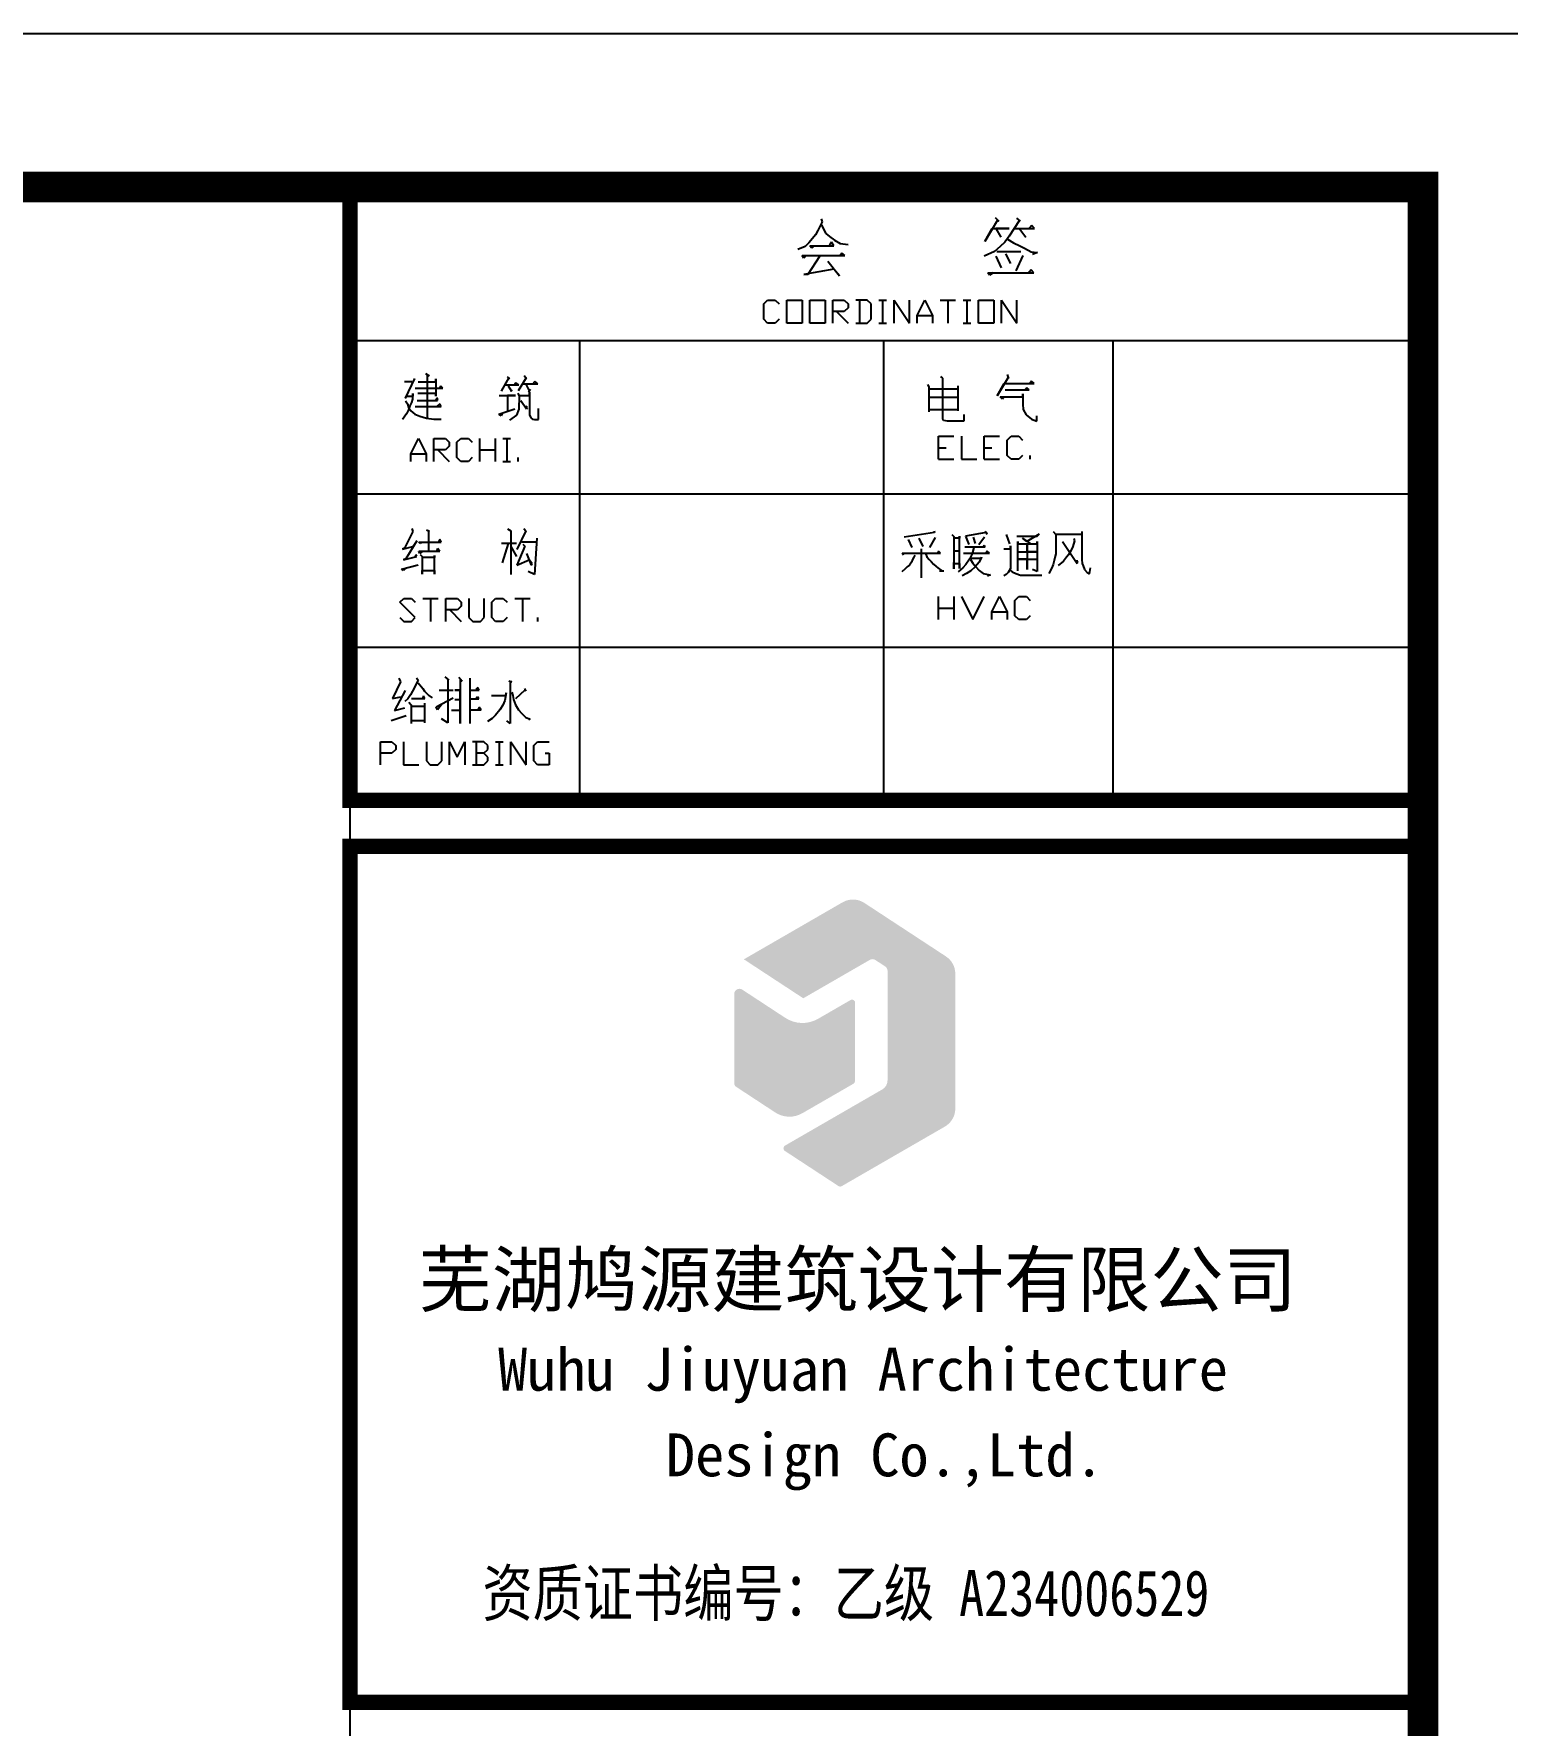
# Model space of a CAD drawing. Extents: x 39624947 to 39626627, y 3418539 to 3418836.
# Drawn here: x 39626156.5 to 39626204.6, y 3418781.1 to 3418836.2 of the extents above; entities that cross this region are included whole.
import ezdxf

# ---------------------------------------------------------------- set-up
doc = ezdxf.new("R2010")
doc.units = 0
doc.layers.get('0').update_dxf_attribs({"linetype": 'CONTINUOUS'})
doc.layers.add('PUB_TITLE', color=4, linetype='CONTINUOUS')
doc.styles.add('-宋体', font='', dxfattribs={"width": 0.8})
doc.styles.add('图签2', font='', dxfattribs={"height": 1000})
doc.styles.add('宋体', font='')
doc.styles.get('-宋体').set_extended_font_data('SimSun')
doc.styles.get('图签2').set_extended_font_data('SimSun')
doc.styles.get('宋体').set_extended_font_data('SimSun')

# ---------------------------------------------------------------- blocks, each defined once
blk = doc.blocks.new('WQEQWEDASDSA')
at = {"layer": 'PUB_TITLE'}
h = blk.add_hatch(color=256, dxfattribs=at)
edge = h.paths.add_edge_path()
edge.add_ellipse((2006.9, -2565.7), major_axis=(-48.1, 48.1), ratio=1, start_angle=225, end_angle=281.7429)
edge.add_line((2044.1, -2508.9), (1778.4, -2334.6))
edge.add_ellipse((1741.1, -2391.4), major_axis=(-48.1, 48.1), ratio=1, start_angle=-78.2571, end_angle=-15)
edge.add_line((1707.1, -2332.6), (1385.2, -2518.4))
edge.add_line((1385.2, -2518.4), (1579, -2645.5))
edge.add_line((1579, -2645.5), (1796.3, -2520.1))
edge.add_ellipse((1804.8, -2534.8), major_axis=(12, 12), ratio=1, start_angle=371.7429, end_angle=435, ccw=False)
edge.add_line((1814.1, -2520.6), (1846.2, -2541.6))
edge.add_ellipse((1836.9, -2555.8), major_axis=(12, 12), ratio=1, start_angle=315, end_angle=371.7429, ccw=False)
edge.add_line((1853.8, -2555.8), (1853.8, -2913.3))
edge.add_ellipse((1819.9, -2913.3), major_axis=(-24, 24), ratio=1, start_angle=165, end_angle=225, ccw=False)
edge.add_line((1836.9, -2942.7), (1519.5, -3125.9))
edge.add_ellipse((1524.6, -3134.8), major_axis=(-7.21, 7.21), ratio=1, start_angle=-15, end_angle=101.7429)
edge.add_line((1519, -3143.3), (1693.8, -3257.9))
edge.add_ellipse((1699.3, -3249.4), major_axis=(7.21, 7.21), ratio=1, start_angle=191.7429, end_angle=255)
edge.add_line((1704.4, -3258.2), (2040.9, -3064))
edge.add_ellipse((2006.9, -3005.1), major_axis=(48.1, 48.1), ratio=1, start_angle=255, end_angle=315)
edge.add_line((2074.8, -3005.1), (2074.8, -2565.7))
h = blk.add_hatch(color=256, dxfattribs=at)
edge = h.paths.add_edge_path()
edge.add_ellipse((1367.7, -2922.5), major_axis=(9.91, 9.91), ratio=1, start_angle=135, end_angle=191.7429)
edge.add_line((1360, -2934.2), (1487.7, -3018))
edge.add_ellipse((1533.8, -2947.7), major_axis=(-59.4, 59.4), ratio=1, start_angle=101.7429, end_angle=165)
edge.add_line((1575.8, -3020.5), (1741.2, -2925))
edge.add_ellipse((1734.2, -2912.9), major_axis=(-9.91, 9.91), ratio=1, start_angle=165, end_angle=225)
edge.add_line((1748.2, -2912.9), (1748.2, -2660.2))
edge.add_ellipse((1738, -2660.2), major_axis=(7.21, 7.21), ratio=1, start_angle=315, end_angle=435)
edge.add_line((1732.9, -2651.4), (1627.3, -2712.4))
edge.add_ellipse((1576.3, -2624.1), major_axis=(-72.1, 72.1), ratio=1, start_angle=101.7429, end_angle=165, ccw=False)
edge.add_line((1520.4, -2709.3), (1380, -2617.3))
edge.add_ellipse((1370.7, -2631.5), major_axis=(12, 12), ratio=1, start_angle=11.7429, end_angle=134.9486)
edge.add_line((1353.7, -2631.5), (1353.7, -2922.5))
for p, q in [((3600.2, 0), (100.2, 0)), ((100.2, 0), (100.2, -2000)), ((3600.2, -28700, 3.4), (3600.2, 0, 3.4)), ((3600.2, -2000), (3600.2, 0)), ((3600.2, -28700), (3600.2, 0)), ((1636.9, -103.4), (1640.9, -113.4)), ((2212.9, -107.4), (2170.9, -177.4)), ((2204.9, -99.4), (2216.9, -111.4)), ((2216.9, -111.4), (2212.9, -107.4)), ((2282.9, -109.4), (2250.9, -159.4)), ((2274.9, -101.4), (2286.9, -111.4)), ((2286.9, -111.4), (2282.9, -109.4)), ((1618.9, -155.4), (1608.9, -167.4)), ((1626.9, -141.4), (1618.9, -155.4)), ((1640.9, -113.4), (1626.9, -141.4)), ((1638.9, -123.4), (1644.9, -137.4)), ((1644.9, -137.4), (1652.9, -151.4)), ((1652.9, -151.4), (1664.9, -161.4)), ((1664.9, -161.4), (1680.9, -173.4)), ((2170.9, -177.4), (2194.9, -135.4)), ((2194.9, -135.4), (2250.9, -135.4)), ((2206.9, -135.4), (2222.9, -163.4)), ((2250.9, -135.4), (2206.9, -135.4)), ((2250.9, -159.4), (2236.9, -179.4)), ((2268.9, -135.4), (2332.9, -135.4)), ((2284.9, -137.4), (2304.9, -163.4)), ((2324.9, -125.4), (2316.9, -133.4)), ((2332.9, -135.4), (2324.9, -125.4)), ((1584.9, -193.4), (1560.9, -203.4)), ((1596.9, -181.4), (1584.9, -193.4)), ((1608.9, -167.4), (1596.9, -181.4)), ((1600.9, -191.4), (1678.9, -191.4)), ((1606.9, -199.4), (1600.9, -191.4)), ((1614.9, -191.4), (1606.9, -199.4)), ((1670.9, -179.4), (1664.9, -189.4)), ((1678.9, -191.4), (1670.9, -179.4)), ((1680.9, -173.4), (1698.9, -183.4)), ((1698.9, -183.4), (1724.9, -187.4)), ((1704.9, -215.4), (1698.9, -223.4)), ((1714.9, -223.4), (1704.9, -215.4)), ((2202.9, -209.4), (2168.9, -225.4)), ((2220.9, -193.4), (2202.9, -209.4)), ((2210.9, -209.4), (2288.9, -209.4)), ((2236.9, -179.4), (2220.9, -193.4)), ((2238.9, -217.4), (2254.9, -249.4)), ((2244.9, -169.4), (2264.9, -181.4)), ((2264.9, -181.4), (2284.9, -191.4)), ((2284.9, -191.4), (2300.9, -199.4)), ((2300.9, -199.4), (2322.9, -211.4)), ((2322.9, -211.4), (2342.9, -213.4)), ((2342.9, -213.4), (2326.9, -219.4)), ((1574.9, -223.4), (1714.9, -223.4)), ((1580.9, -231.4), (1574.9, -223.4)), ((1588.9, -223.4), (1580.9, -231.4)), ((1678.9, -267.4), (1580.9, -285.4)), ((1594.9, -283.4), (1632.9, -225.4)), ((1658.9, -241.4), (1696.9, -289.4)), ((1696.9, -289.4), (1678.9, -267.4)), ((2206.9, -225.4), (2224.9, -263.4)), ((2294.9, -223.4), (2272.9, -273.4)), ((2322.9, -269.4), (2312.9, -281.4)), ((2330.9, -279.4), (2322.9, -269.4)), ((1580.9, -285.4), (1594.9, -283.4)), ((2186.9, -287.4), (2180.9, -279.4)), ((2180.9, -279.4), (2330.9, -279.4)), ((2198.9, -279.4), (2186.9, -287.4)), ((1450.3, -380.6), (1462.8, -368.1)), ((1450.3, -430.6), (1450.3, -380.6)), ((1462.8, -368.1), (1487.8, -368.1)), ((1487.8, -368.1), (1500.3, -380.6)), ((1525.3, -368.1), (1575.3, -368.1)), ((1525.3, -443.1), (1525.3, -368.1)), ((1575.3, -368.1), (1575.3, -443.1)), ((1600.3, -368.1), (1650.3, -368.1)), ((1600.3, -443.1), (1600.3, -368.1)), ((1650.3, -368.1), (1650.3, -443.1)), ((1675.3, -368.1), (1712.8, -368.1)), ((1675.3, -443.1), (1675.3, -368.1)), ((1712.8, -368.1), (1725.3, -380.6)), ((1725.3, -380.6), (1725.3, -393.1)), ((1787.8, -368.1), (1750.3, -368.1)), ((1762.8, -368.1), (1762.8, -443.1)), ((1800.3, -380.6), (1787.8, -368.1)), ((1800.3, -430.6), (1800.3, -380.6)), ((1825.3, -368.1), (1850.3, -368.1)), ((1837.8, -368.1), (1837.8, -443.1)), ((1875.3, -368.1), (1925.3, -443.1)), ((1875.3, -443.1), (1875.3, -368.1)), ((1925.3, -443.1), (1925.3, -368.1)), ((1950.3, -418.1), (1975.3, -368.1)), ((1975.3, -368.1), (2000.3, -418.1)), ((2025.3, -368.1), (2075.3, -368.1)), ((2050.3, -368.1), (2050.3, -443.1)), ((2100.3, -368.1), (2125.3, -368.1)), ((2112.8, -368.1), (2112.8, -443.1)), ((2150.3, -368.1), (2200.3, -368.1)), ((2150.3, -443.1), (2150.3, -368.1)), ((2200.3, -368.1), (2200.3, -443.1)), ((2225.3, -368.1), (2275.3, -443.1)), ((2225.3, -443.1), (2225.3, -368.1)), ((2275.3, -443.1), (2275.3, -368.1)), ((1462.8, -443.1), (1450.3, -430.6)), ((1500.3, -430.6), (1487.8, -443.1)), ((1712.8, -405.6), (1675.3, -405.6)), ((1687.8, -405.6), (1725.3, -443.1)), ((1725.3, -393.1), (1712.8, -405.6)), ((1787.8, -443.1), (1800.3, -430.6)), ((1950.3, -418.1), (2000.3, -418.1)), ((1950.3, -443.1), (1950.3, -418.1)), ((2000.3, -418.1), (2000.3, -443.1)), ((1487.8, -443.1), (1462.8, -443.1)), ((1575.3, -443.1), (1525.3, -443.1)), ((1650.3, -443.1), (1600.3, -443.1)), ((1750.3, -443.1), (1787.8, -443.1)), ((1825.3, -443.1), (1850.3, -443.1)), ((2100.3, -443.1), (2125.3, -443.1)), ((2200.3, -443.1), (2150.3, -443.1)), ((100.2, -500), (3600.2, -500)), ((849.1, -500), (849.1, -1986.1)), ((1840.8, -500), (1840.8, -1986.1)), ((2589, -500), (2589, -1986.1)), ((278.2, -633.4), (302.2, -633.4)), ((310.2, -623.8), (279.8, -687.8)), ((313.4, -655.8), (403, -655.8)), ((323, -635), (380.6, -635)), ((347, -607.8), (358.2, -615.8)), ((351.8, -612.6), (351.8, -751.8)), ((358.2, -615.8), (351.8, -612.6)), ((380.6, -625.4), (380.6, -681.4)), ((380.6, -635), (380.6, -625.4)), ((396.6, -649.4), (391.8, -655.8)), ((403, -655.8), (396.6, -649.4)), ((619, -620.6), (593.4, -665.4)), ((607.8, -644.6), (651, -644.6)), ((612.6, -617.4), (620.6, -625.4)), ((615.8, -647.8), (627, -665.4)), ((620.6, -625.4), (619, -620.6)), ((627, -660.6), (625.4, -667)), ((627, -665.4), (627, -660.6)), ((641.4, -638.2), (636.6, -644.6)), ((651, -644.6), (641.4, -638.2)), ((675, -622.2), (649.4, -663.8)), ((663.8, -641.4), (713.4, -641.4)), ((668.6, -614.2), (676.6, -623.8)), ((673.4, -643), (684.6, -663.8)), ((676.6, -623.8), (675, -622.2)), ((687.8, -659), (683, -668.6)), ((684.6, -663.8), (687.8, -659)), ((703.8, -633.4), (697.4, -639.8)), ((713.4, -641.4), (703.8, -633.4)), ((1983.9, -643.5), (1988.7, -651.5)), ((1988.7, -651.5), (1988.7, -733.1)), ((1990.3, -657.9), (2081.5, -657.9)), ((2027.1, -617.9), (2033.5, -622.7)), ((2033.5, -622.7), (2033.5, -755.5)), ((2083.1, -648.3), (2083.1, -729.9)), ((2246.9, -621.1), (2211.7, -680.3)), ((2211.7, -680.3), (2234.1, -640.3)), ((2234.1, -640.3), (2331.7, -640.3)), ((2237.3, -661.1), (2315.7, -661.1)), ((2243.7, -611.5), (2248.5, -624.3)), ((2248.5, -624.3), (2246.9, -621.1)), ((2307.7, -654.7), (2301.3, -662.7)), ((2315.7, -661.1), (2307.7, -654.7)), ((2323.7, -632.3), (2317.3, -641.9)), ((2331.7, -640.3), (2323.7, -632.3)), ((279.8, -687.8), (286.2, -681.4)), ((281.4, -697.4), (287.8, -707)), ((286.2, -681.4), (305.4, -681.4)), ((287.8, -707), (291, -718.2)), ((295.8, -713.4), (291, -726.2)), ((300.6, -702.2), (295.8, -713.4)), ((303.8, -691), (300.6, -702.2)), ((305.4, -673.4), (303.8, -691)), ((305.4, -681.4), (305.4, -673.4)), ((313.4, -715), (398.2, -715)), ((319.8, -695.8), (385.4, -695.8)), ((380.6, -673.4), (321.4, -673.4)), ((383.8, -689.4), (379, -694.2)), ((380.6, -681.4), (380.6, -673.4)), ((387, -694.2), (383.8, -687.8)), ((385.4, -687.8), (383.8, -689.4)), ((393.4, -707), (383.8, -715)), ((385.4, -695.8), (385.4, -687.8)), ((398.2, -715), (393.4, -707)), ((587, -679.8), (639.8, -679.8)), ((614.2, -679.8), (614.2, -732.6)), ((639.8, -679.8), (614.2, -679.8)), ((647.8, -671.8), (652.6, -681.4)), ((652.6, -681.4), (651, -724.6)), ((655.8, -679.8), (686.2, -679.8)), ((657.4, -695.8), (676.6, -723)), ((679.8, -718.2), (673.4, -715)), ((686.2, -668.6), (686.2, -743.8)), ((686.2, -679.8), (686.2, -668.6)), ((1990.3, -685.1), (2081.5, -685.1)), ((2221.3, -683.5), (2294.9, -683.5)), ((2229.3, -691.5), (2221.3, -683.5)), ((2234.1, -683.5), (2229.3, -691.5)), ((2294.9, -673.9), (2294.9, -693.1)), ((2294.9, -683.5), (2294.9, -673.9)), ((2294.9, -693.1), (2294.9, -707.5)), ((2294.9, -707.5), (2296.5, -725.1)), ((284.6, -739), (271.8, -758.2)), ((291, -726.2), (284.6, -739)), ((291, -718.2), (299, -729.4)), ((299, -729.4), (311.8, -740.6)), ((311.8, -740.6), (327.8, -747)), ((327.8, -747), (350.2, -753.4)), ((350.2, -753.4), (374.2, -756.6)), ((374.2, -756.6), (398.2, -756.6)), ((585.4, -740.6), (638.2, -723)), ((593.4, -745.4), (585.4, -740.6)), ((596.6, -739), (593.4, -745.4)), ((643, -743.8), (620.6, -759.8)), ((651, -724.6), (643, -743.8)), ((676.6, -723), (679.8, -718.2)), ((686.2, -743.8), (691, -753.4)), ((691, -753.4), (695.8, -756.6)), ((695.8, -756.6), (702.2, -758.2)), ((702.2, -758.2), (715, -758.2)), ((715, -758.2), (715, -721.4)), ((1991.9, -725.1), (2081.5, -725.1)), ((2033.5, -755.5), (2036.7, -760.3)), ((2036.7, -760.3), (2047.9, -761.9)), ((2047.9, -761.9), (2103.9, -761.9)), ((2103.9, -761.9), (2103.9, -741.1)), ((2296.5, -725.1), (2306.1, -742.7)), ((2306.1, -742.7), (2323.7, -757.1)), ((2323.7, -757.1), (2341.3, -763.5)), ((2341.3, -763.5), (2341.3, -745.9)), ((299, -869.6), (324, -819.6)), ((324, -819.6), (349, -869.6)), ((374, -819.6), (411.5, -819.6)), ((374, -894.6), (374, -819.6)), ((411.5, -819.6), (424, -832.1)), ((449, -832.1), (461.5, -819.6)), ((461.5, -819.6), (486.5, -819.6)), ((486.5, -819.6), (499, -832.1)), ((524, -894.6), (524, -819.6)), ((574, -819.6), (574, -894.6)), ((599, -819.6), (624, -819.6)), ((611.5, -819.6), (611.5, -894.6)), ((2019.6, -812.7), (2069.6, -812.7)), ((2019.6, -887.7), (2019.6, -812.7)), ((2094.6, -812.7), (2094.6, -887.7)), ((2169.6, -812.7), (2219.6, -812.7)), ((2169.6, -887.7), (2169.6, -812.7)), ((2244.6, -825.2), (2257.1, -812.7)), ((2244.6, -875.2), (2244.6, -825.2)), ((2257.1, -812.7), (2282.1, -812.7)), ((2282.1, -812.7), (2294.6, -825.2)), ((299, -869.6), (349, -869.6)), ((299, -894.6), (299, -869.6)), ((349, -869.6), (349, -894.6)), ((411.5, -857.1), (374, -857.1)), ((386.5, -857.1), (424, -894.6)), ((424, -844.6), (411.5, -857.1)), ((424, -832.1), (424, -844.6)), ((449, -882.1), (449, -832.1)), ((461.5, -894.6), (449, -882.1)), ((499, -882.1), (486.5, -894.6)), ((524, -857.1), (574, -857.1)), ((649, -894.6), (649, -882.1)), ((2019.6, -850.2), (2044.6, -850.2)), ((2169.6, -850.2), (2194.6, -850.2)), ((2257.1, -887.7), (2244.6, -875.2)), ((2294.6, -875.2), (2282.1, -887.7)), ((2319.6, -887.7), (2319.6, -875.2)), ((486.5, -894.6), (461.5, -894.6)), ((599, -894.6), (624, -894.6)), ((2019.6, -887.7), (2069.6, -887.7)), ((2094.6, -887.7), (2144.6, -887.7)), ((2169.6, -887.7), (2219.6, -887.7)), ((2282.1, -887.7), (2257.1, -887.7)), ((100.2, -1000), (3600.2, -1000)), ((305.4, -1122.7), (278.2, -1177.1)), ((318.2, -1153.1), (283, -1212.3)), ((302.2, -1113.1), (305.4, -1122.7)), ((305.4, -1172.3), (318.2, -1153.1)), ((324.6, -1157.9), (398.2, -1157.9)), ((329.4, -1162.7), (324.6, -1157.9)), ((334.2, -1157.9), (329.4, -1162.7)), ((350.2, -1117.9), (359.8, -1122.7)), ((356.6, -1119.5), (356.6, -1185.1)), ((359.8, -1122.7), (356.6, -1119.5)), ((393.4, -1148.3), (388.6, -1156.3)), ((398.2, -1157.9), (393.4, -1148.3)), ((614.2, -1114.7), (625.4, -1121.1)), ((625.4, -1121.1), (625.4, -1263.5)), ((673.4, -1121.1), (644.6, -1181.9)), ((660.6, -1156.3), (708.6, -1156.3)), ((667, -1113.1), (673.4, -1121.1)), ((710.2, -1145.1), (702.2, -1263.5)), ((2007.2, -1126.8), (1908, -1141.2)), ((1920.8, -1149.2), (1933.6, -1174.8)), ((1956, -1144.4), (1968.8, -1171.6)), ((2008.8, -1142.8), (1991.2, -1174.8)), ((2005.6, -1120.4), (2007.2, -1126.8)), ((2063.2, -1133.2), (2069.6, -1139.6)), ((2069.6, -1139.6), (2069.6, -1245.2)), ((2088.8, -1144.4), (2069.6, -1144.4)), ((2088.8, -1138), (2088.8, -1144.4)), ((2088.8, -1243.6), (2088.8, -1138)), ((2175.2, -1126.8), (2108, -1138)), ((2108, -1138), (2119.2, -1165.2)), ((2133.6, -1141.2), (2140, -1162)), ((2170.4, -1141.2), (2151.2, -1166.8)), ((2172, -1122), (2178.4, -1131.6)), ((2178.4, -1131.6), (2175.2, -1126.8)), ((2240.8, -1133.2), (2252, -1163.6)), ((2276, -1138), (2341.6, -1138)), ((2279.2, -1155.6), (2279.2, -1163.6)), ((2279.2, -1251.6), (2279.2, -1155.6)), ((2293.6, -1144.4), (2319.2, -1162)), ((2308, -1155.6), (2293.6, -1144.4)), ((2348, -1131.6), (2308, -1155.6)), ((2341.6, -1138), (2348, -1131.6)), ((2341.6, -1155.6), (2341.6, -1248.4)), ((2341.6, -1163.6), (2341.6, -1155.6)), ((2394.4, -1123.6), (2402.4, -1133.2)), ((2402.4, -1133.2), (2402.4, -1195.6)), ((2404, -1131.6), (2485.6, -1131.6)), ((2424.8, -1155.6), (2472.8, -1227.6)), ((2463.2, -1154), (2458.4, -1171.6)), ((2461.6, -1146), (2463.2, -1154)), ((2487.2, -1123.6), (2487.2, -1214.8)), ((271.8, -1180.3), (305.4, -1172.3)), ((278.2, -1177.1), (271.8, -1180.3)), ((275, -1215.5), (318.2, -1204.3)), ((283, -1212.3), (275, -1215.5)), ((315, -1199.5), (313.4, -1205.9)), ((318.2, -1204.3), (315, -1199.5)), ((324.6, -1186.7), (393.4, -1186.7)), ((327.8, -1194.7), (324.6, -1186.7)), ((334.2, -1189.9), (327.8, -1194.7)), ((329.4, -1197.9), (335.8, -1204.3)), ((335.8, -1204.3), (335.8, -1261.9)), ((375.8, -1207.5), (335.8, -1207.5)), ((375.8, -1201.1), (375.8, -1207.5)), ((375.8, -1261.9), (375.8, -1201.1)), ((385.4, -1178.7), (383.8, -1185.1)), ((393.4, -1186.7), (385.4, -1178.7)), ((595, -1161.1), (643, -1161.1)), ((615.8, -1162.7), (596.6, -1225.1)), ((625.4, -1172.3), (643, -1204.3)), ((670.2, -1170.7), (644.6, -1233.1)), ((663.8, -1164.3), (670.2, -1170.7)), ((676.6, -1194.7), (691, -1233.1)), ((1901.6, -1194), (2026.4, -1194)), ((1906.4, -1200.4), (1901.6, -1194)), ((1940, -1206.8), (1935.2, -1214.8)), ((1943.2, -1200.4), (1940, -1206.8)), ((1964, -1179.6), (1964, -1274)), ((1978.4, -1197.2), (1981.6, -1205.2)), ((1981.6, -1205.2), (1989.6, -1214.8)), ((2020, -1187.6), (2015.2, -1195.6)), ((2026.4, -1194), (2020, -1187.6)), ((2068, -1186), (2090.4, -1186)), ((2101.6, -1194), (2186.4, -1194)), ((2106.4, -1173.2), (2172, -1173.2)), ((2120.8, -1213.2), (2109.6, -1230.8)), ((2130.4, -1195.6), (2120.8, -1213.2)), ((2125.6, -1210), (2160.8, -1210)), ((2135.2, -1174.8), (2130.4, -1195.6)), ((2160.8, -1206.8), (2152.8, -1222.8)), ((2160.8, -1210), (2160.8, -1206.8)), ((2168.8, -1168.4), (2165.6, -1173.2)), ((2172, -1173.2), (2168.8, -1168.4)), ((2178.4, -1187.6), (2173.6, -1195.6)), ((2186.4, -1194), (2178.4, -1187.6)), ((2232.8, -1179.6), (2255.2, -1179.6)), ((2255.2, -1170), (2255.2, -1243.6)), ((2255.2, -1179.6), (2255.2, -1170)), ((2279.2, -1163.6), (2341.6, -1163.6)), ((2280.8, -1213.2), (2341.6, -1213.2)), ((2309.6, -1213.2), (2280.8, -1213.2)), ((2282.4, -1189.2), (2341.6, -1189.2)), ((2309.6, -1166.8), (2309.6, -1246.8)), ((2309.6, -1189.2), (2309.6, -1166.8)), ((2341.6, -1189.2), (2309.6, -1189.2)), ((2309.6, -1246.8), (2309.6, -1213.2)), ((2399.2, -1208.4), (2397.6, -1218)), ((2402.4, -1195.6), (2399.2, -1208.4)), ((2437.6, -1206.8), (2428, -1219.6)), ((2444, -1198.8), (2437.6, -1206.8)), ((2452, -1186), (2444, -1198.8)), ((2458.4, -1171.6), (2452, -1186)), ((268.6, -1245.9), (323, -1231.5)), ((275, -1250.7), (268.6, -1245.9)), ((284.6, -1241.1), (275, -1250.7)), ((335.8, -1250.7), (375.8, -1250.7)), ((335.8, -1261.9), (335.8, -1250.7)), ((375.8, -1250.7), (375.8, -1261.9)), ((644.6, -1233.1), (684.6, -1215.5)), ((702.2, -1263.5), (681.4, -1253.9)), ((694.2, -1228.3), (686.2, -1217.1)), ((691, -1233.1), (694.2, -1228.3)), ((1911.2, -1245.2), (1900, -1254.8)), ((1917.6, -1238.8), (1911.2, -1245.2)), ((1925.6, -1232.4), (1917.6, -1238.8)), ((1932, -1222.8), (1925.6, -1232.4)), ((1935.2, -1214.8), (1932, -1222.8)), ((1989.6, -1214.8), (1996, -1221.2)), ((1996, -1221.2), (2004, -1229.2)), ((2004, -1229.2), (2012, -1237.2)), ((2012, -1237.2), (2018.4, -1242)), ((2018.4, -1242), (2029.6, -1250)), ((2023.2, -1251.6), (2037.6, -1251.6)), ((2066.4, -1227.6), (2088.8, -1227.6)), ((2069.6, -1227.6), (2066.4, -1227.6)), ((2069.6, -1245.2), (2069.6, -1227.6)), ((2100, -1242), (2084, -1254.8)), ((2088.8, -1227.6), (2088.8, -1243.6)), ((2111.2, -1259.6), (2096.8, -1267.6)), ((2109.6, -1230.8), (2100, -1242)), ((2125.6, -1251.6), (2111.2, -1259.6)), ((2124, -1214.8), (2132, -1226)), ((2140, -1238.8), (2125.6, -1251.6)), ((2132, -1226), (2141.6, -1238.8)), ((2152.8, -1222.8), (2140, -1238.8)), ((2141.6, -1238.8), (2152.8, -1250)), ((2152.8, -1250), (2165.6, -1259.6)), ((2165.6, -1259.6), (2188, -1264.4)), ((2189.6, -1264.4), (2180, -1269.2)), ((2188, -1264.4), (2189.6, -1264.4)), ((2240.8, -1262.8), (2232.8, -1267.6)), ((2247.2, -1256.4), (2240.8, -1262.8)), ((2255.2, -1243.6), (2247.2, -1256.4)), ((2255.2, -1250), (2260, -1254.8)), ((2260, -1254.8), (2272.8, -1259.6)), ((2272.8, -1259.6), (2287.2, -1266)), ((2287.2, -1266), (2357.6, -1266)), ((2341.6, -1253.2), (2327.2, -1246.8)), ((2341.6, -1248.4), (2341.6, -1253.2)), ((2389.6, -1242), (2380, -1259.6)), ((2394.4, -1230.8), (2389.6, -1242)), ((2397.6, -1218), (2394.4, -1230.8)), ((2428, -1219.6), (2410.4, -1234)), ((2474.4, -1219.6), (2468, -1219.6)), ((2472.8, -1227.6), (2474.4, -1219.6)), ((2487.2, -1214.8), (2488.8, -1227.6)), ((2488.8, -1227.6), (2492, -1235.6)), ((2492, -1235.6), (2496.8, -1246.8)), ((2496.8, -1246.8), (2504.8, -1256.4)), ((2504.8, -1256.4), (2512.8, -1261.2)), ((2512.8, -1261.2), (2516, -1242)), ((263, -1353.7), (275.5, -1341.2)), ((313, -1403.7), (263, -1353.7)), ((275.5, -1341.2), (300.5, -1341.2)), ((300.5, -1341.2), (313, -1353.7)), ((338, -1341.2), (388, -1341.2)), ((363, -1341.2), (363, -1416.2)), ((413, -1341.2), (450.5, -1341.2)), ((413, -1416.2), (413, -1341.2)), ((450.5, -1378.7), (413, -1378.7)), ((425.5, -1378.7), (463, -1416.2)), ((450.5, -1341.2), (463, -1353.7)), ((463, -1366.2), (450.5, -1378.7)), ((463, -1353.7), (463, -1366.2)), ((488, -1341.2), (488, -1403.7)), ((538, -1403.7), (538, -1341.2)), ((563, -1353.7), (575.5, -1341.2)), ((563, -1403.7), (563, -1353.7)), ((575.5, -1341.2), (600.5, -1341.2)), ((600.5, -1341.2), (613, -1353.7)), ((638, -1341.2), (688, -1341.2)), ((663, -1341.2), (663, -1416.2)), ((2019.6, -1410.3), (2019.6, -1335.3)), ((2019.6, -1372.8), (2069.6, -1372.8)), ((2069.6, -1335.3), (2069.6, -1410.3)), ((2094.6, -1335.3), (2132.1, -1410.3)), ((2132.1, -1410.3), (2169.6, -1335.3)), ((2194.6, -1385.3), (2219.6, -1335.3)), ((2219.6, -1335.3), (2244.6, -1385.3)), ((2269.6, -1347.8), (2282.1, -1335.3)), ((2269.6, -1397.8), (2269.6, -1347.8)), ((2282.1, -1335.3), (2307.1, -1335.3)), ((2307.1, -1335.3), (2319.6, -1347.8)), ((263, -1403.7), (275.5, -1416.2)), ((275.5, -1416.2), (300.5, -1416.2)), ((300.5, -1416.2), (313, -1403.7)), ((488, -1403.7), (500.5, -1416.2)), ((500.5, -1416.2), (525.5, -1416.2)), ((525.5, -1416.2), (538, -1403.7)), ((575.5, -1416.2), (563, -1403.7)), ((600.5, -1416.2), (575.5, -1416.2)), ((613, -1403.7), (600.5, -1416.2)), ((713, -1416.2), (713, -1403.7)), ((2194.6, -1385.3), (2244.6, -1385.3)), ((2194.6, -1410.3), (2194.6, -1385.3)), ((2244.6, -1385.3), (2244.6, -1410.3)), ((2282.1, -1410.3), (2269.6, -1397.8)), ((2307.1, -1410.3), (2282.1, -1410.3)), ((2319.6, -1397.8), (2307.1, -1410.3)), ((100.2, -1500), (3600.2, -1500)), ((410.2, -1597), (423, -1608.2)), ((455, -1598.6), (466.2, -1611.4)), ((264.6, -1613), (239, -1667.4)), ((280.6, -1641.8), (245.4, -1707.4)), ((259.8, -1601.8), (264.6, -1613)), ((304.6, -1643.4), (298.2, -1656.2)), ((322.2, -1608.2), (304.6, -1643.4)), ((317.4, -1600.2), (322.2, -1608.2)), ((322.2, -1616.2), (338.2, -1635.4)), ((338.2, -1635.4), (343, -1643.4)), ((343, -1643.4), (351, -1651.4)), ((351, -1651.4), (357.4, -1657.8)), ((391, -1640.2), (437.4, -1640.2)), ((419.8, -1605), (419.8, -1747.4)), ((423, -1608.2), (419.8, -1605)), ((442.2, -1640.2), (461.4, -1640.2)), ((459.8, -1640.2), (442.2, -1640.2)), ((459.8, -1608.2), (459.8, -1749)), ((466.2, -1611.4), (459.8, -1608.2)), ((459.8, -1749), (459.8, -1640.2)), ((490.2, -1640.2), (522.2, -1640.2)), ((491.8, -1749), (491.8, -1601.8)), ((517.4, -1632.2), (511, -1638.6)), ((522.2, -1640.2), (517.4, -1632.2)), ((610.2, -1649.8), (605.4, -1673.8)), ((608.6, -1657.8), (610.2, -1649.8)), ((618.2, -1609.8), (627.8, -1613)), ((623, -1613), (623, -1749)), ((627.8, -1613), (623, -1613)), ((627.8, -1646.6), (631, -1657.8)), ((671, -1640.2), (640.6, -1669)), ((669.4, -1635.4), (674.2, -1643.4)), ((674.2, -1643.4), (671, -1640.2)), ((239, -1667.4), (266.2, -1662.6)), ((245.4, -1707.4), (279, -1697.8)), ((288.6, -1669), (279, -1677)), ((293.4, -1662.6), (288.6, -1669)), ((291.8, -1680.2), (299.8, -1688.2)), ((298.2, -1656.2), (293.4, -1662.6)), ((299.8, -1688.2), (299.8, -1749)), ((301.4, -1667.4), (344.6, -1667.4)), ((301.4, -1693), (344.6, -1693)), ((339.8, -1659.4), (336.6, -1667.4)), ((344.6, -1667.4), (339.8, -1659.4)), ((343, -1683.4), (343, -1747.4)), ((357.4, -1657.8), (368.6, -1665.8)), ((381.4, -1694.6), (437.4, -1665.8)), ((386.2, -1704.2), (381.4, -1694.6)), ((400.6, -1685), (386.2, -1704.2)), ((431, -1705.8), (458.2, -1705.8)), ((442.2, -1670.6), (458.2, -1670.6)), ((490.2, -1669), (520.6, -1669)), ((491.8, -1704.2), (528.6, -1704.2)), ((515.8, -1662.6), (509.4, -1670.6)), ((520.6, -1669), (515.8, -1662.6)), ((522.2, -1696.2), (517.4, -1704.2)), ((528.6, -1704.2), (522.2, -1696.2)), ((562.2, -1657.8), (608.6, -1657.8)), ((589.4, -1704.2), (575, -1721.8)), ((599, -1689.8), (589.4, -1704.2)), ((605.4, -1673.8), (599, -1689.8)), ((631, -1657.8), (634.2, -1670.6)), ((634.2, -1670.6), (640.6, -1688.2)), ((640.6, -1688.2), (650.2, -1704.2)), ((650.2, -1704.2), (661.4, -1717)), ((234.2, -1739.4), (283.8, -1723.4)), ((301.4, -1739.4), (343, -1739.4)), ((419.8, -1747.4), (399, -1734.6)), ((563.8, -1733), (549.4, -1742.6)), ((575, -1721.8), (563.8, -1733)), ((623, -1749), (611.8, -1741)), ((661.4, -1717), (674.2, -1729.8)), ((674.2, -1729.8), (685.4, -1734.6)), ((688.6, -1733), (682.2, -1737.8)), ((685.4, -1734.6), (688.6, -1733)), ((199.8, -1808.7), (237.3, -1808.7)), ((199.8, -1883.7), (199.8, -1808.7)), ((237.3, -1808.7), (249.8, -1821.2)), ((274.8, -1808.7), (274.8, -1883.7)), ((349.8, -1808.7), (349.8, -1871.2)), ((399.8, -1871.2), (399.8, -1808.7)), ((424.8, -1808.7), (449.8, -1858.7)), ((424.8, -1883.7), (424.8, -1808.7)), ((449.8, -1858.7), (474.8, -1808.7)), ((474.8, -1808.7), (474.8, -1883.7)), ((537.3, -1808.7), (499.8, -1808.7)), ((512.3, -1808.7), (512.3, -1883.7)), ((549.8, -1821.2), (537.3, -1808.7)), ((574.8, -1808.7), (599.8, -1808.7)), ((587.3, -1808.7), (587.3, -1883.7)), ((624.8, -1808.7), (674.8, -1883.7)), ((624.8, -1883.7), (624.8, -1808.7)), ((674.8, -1883.7), (674.8, -1808.7)), ((699.8, -1821.2), (712.3, -1808.7)), ((712.3, -1808.7), (749.8, -1808.7)), ((237.3, -1846.2), (199.8, -1846.2)), ((249.8, -1833.7), (237.3, -1846.2)), ((249.8, -1821.2), (249.8, -1833.7)), ((349.8, -1871.2), (362.3, -1883.7)), ((387.3, -1883.7), (399.8, -1871.2)), ((537.3, -1846.2), (512.3, -1846.2)), ((537.3, -1846.2), (549.8, -1833.7)), ((549.8, -1858.7), (537.3, -1846.2)), ((537.3, -1883.7), (549.8, -1871.2)), ((549.8, -1833.7), (549.8, -1821.2)), ((549.8, -1871.2), (549.8, -1858.7)), ((699.8, -1871.2), (699.8, -1821.2)), ((712.3, -1883.7), (699.8, -1871.2)), ((737.3, -1846.2), (749.8, -1846.2)), ((749.8, -1846.2), (749.8, -1883.7)), ((274.8, -1883.7), (324.8, -1883.7)), ((362.3, -1883.7), (387.3, -1883.7)), ((499.8, -1883.7), (537.3, -1883.7)), ((574.8, -1883.7), (599.8, -1883.7)), ((749.8, -1883.7), (712.3, -1883.7)), ((100.2, -2000), (3600.2, -2000)), ((3600.2, -2150), (100.2, -2150)), ((100.2, -2150), (100.2, -4941.2)), ((3600.2, -4941.2), (3600.2, -2150)), ((100.2, -4941.2), (3600.2, -4941.2))]:
    blk.add_line(p, q, dxfattribs=at)
at = {"layer": 'PUB_TITLE', "const_width": 50}
for points in [[(100.2, 0), (100.2, -2000), (3600.2, -2000)], [(3600.2, -2150), (100.2, -2150), (100.2, -4941.2), (3600.2, -4941.2)]]:
    blk.add_lwpolyline(points, dxfattribs=at)
at = {"layer": 'PUB_TITLE'}
for s, height, style, width, p in [('芜湖鸠源建筑设计有限公司', 175, '图签2', 1, (324.2, -3650, -62.5)), ('资质证书编号：乙级 A234006529', 150, '宋体', 0.8, (532.6, -4660.3, -62.5))]:
    blk.add_text(s, height=height, dxfattribs=dict(at, style=style, width=width)).set_placement(p)
at = {"layer": 'PUB_TITLE', "style": '-宋体'}
for s, p in [('Wuhu Jiuyuan Architecture', (583.4, -3925.3, -62.5)), (' Design Co.,Ltd.', (1035.5, -4204.6, -62.5))]:
    blk.add_text(s, height=140, dxfattribs=at).set_placement(p)

msp = doc.modelspace()

# ---------------------------------------------------------------- linework, layer by layer
at = {"linetype": 'Continuous'}
msp.add_lwpolyline([(39625791.862, 3418831.229), (39626166.862, 3418831.229), (39626166.862, 3418544.229), (39625791.862, 3418544.229)], close=True, dxfattribs=at)
at = {"layer": 'PUB_TITLE'}
msp.add_lwpolyline([(39625786.862, 3418539.229), (39626206.862, 3418539.229), (39626206.862, 3418836.229), (39625786.862, 3418836.229)], close=True, dxfattribs=at)
at = {"layer": 'PUB_TITLE', "const_width": 1}
msp.add_lwpolyline([(39625791.862, 3418544.229), (39626201.862, 3418544.229), (39626201.862, 3418831.229), (39625791.862, 3418831.229)], close=True, dxfattribs=at)

# ---------------------------------------------------------------- block references
at = {"color": 0, "xscale": 0.01, "yscale": 0.01, "zscale": 0.01}
msp.add_blockref('WQEQWEDASDSA', (39626165.86, 3418831.229), dxfattribs=at)

doc.saveas('drawing.dxf')
